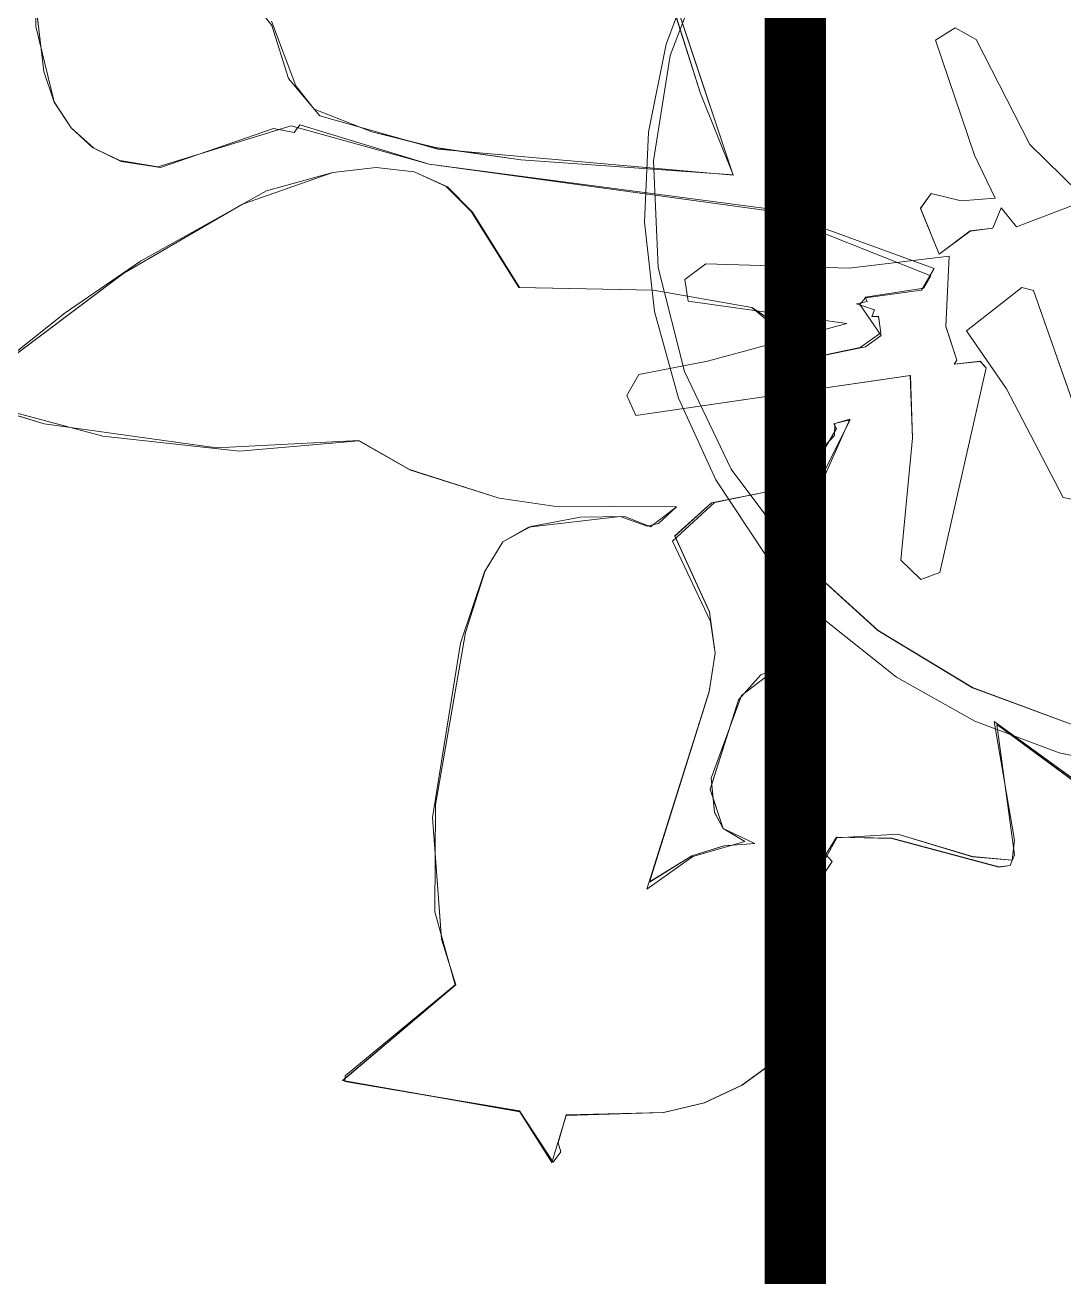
# Model space of a CAD drawing. Header units: millimetres. Extents: x -81374 to 485233, y -39075 to 157313.
# Drawn here: x 41677 to 42525, y -532 to 490 of the extents above; entities that cross this region are included whole.
import ezdxf
from ezdxf.enums import TextEntityAlignment as Align

# ---------------------------------------------------------------- set-up
doc = ezdxf.new("R2010")
doc.units = ezdxf.units.MM
doc.linetypes.add('CENTER', pattern=[2, 1.25, -0.25, 0.25, -0.25])
doc.linetypes.add('HIDDEN', pattern=[0.375, 0.25, -0.125])
doc.layers.add('CEN', color=252, linetype='CENTER')
doc.layers.add('CET color Black or White', color=7, linetype='Continuous')
doc.layers.add('G-IMPT', color=8, linetype='Continuous', lineweight=5)
doc.styles.get("Standard").update_dxf_attribs({"font": 'arial.ttf'})

# ---------------------------------------------------------------- blocks, each defined once
blk = doc.blocks.new('ng')
at = {"layer": 'CEN', "color": 9, "linetype": 'HIDDEN', "lineweight": 0, "ltscale": 1500, "true_color": 0xc7c8ca}
blk.add_line((44104.9, 40380), (44104.9, 34965.8), dxfattribs=at)
blk = doc.blocks.new('floor plan 1')
at = {"layer": 'G-IMPT', "color": 8, "ltscale": 500}
for p, q in [((16063.5, -38637.2), (16051.7, -38675.7)), ((16062.4, -38637.6), (16056.2, -38645.9)), ((16089.8, -38679.3), (16062.4, -38637.6)), ((16089.6, -38678.7), (16063.5, -38637.2)), ((16056.2, -38645.9), (16058.2, -38653.4)), ((16058.2, -38653.4), (16051.8, -38676)), ((15972, -38678.1), (15938.9, -38686.1)), ((15972.2, -38678), (15939.1, -38686.1)), ((16051.7, -38675.7), (15972, -38678.1)), ((16051.8, -38676), (15972.2, -38678)), ((16234.2, -38704.1), (16089.6, -38678.7)), ((15938.9, -38686.1), (15908.1, -38700.5)), ((15939.1, -38686.1), (15908.2, -38700.4)), ((16232.5, -38703.3), (16089.8, -38679.3)), ((15908.1, -38700.5), (15881.1, -38719.9)), ((15908.2, -38700.4), (15881.3, -38719.9)), ((16141.8, -38782.3), (16234.2, -38704.1)), ((16142.4, -38782.2), (16232.2, -38707.9)), ((16232.2, -38707.9), (16232.5, -38703.3)), ((15881.1, -38719.9), (15859.9, -38743.1)), ((15881.3, -38719.9), (15860.8, -38742.5)), ((15859.9, -38743.1), (15846.1, -38768.1)), ((15860.8, -38742.5), (15846.7, -38767.8)), ((15846.1, -38768.1), (15840.6, -38793)), ((15846.7, -38767.8), (15841.1, -38793.3)), ((16153.5, -38819.7), (16141.8, -38782.3)), ((16158.9, -38842), (16142.4, -38782.2)), ((15840.6, -38793), (15840, -38874.7)), ((15841.1, -38793.3), (15841, -38883.5)), ((16160.8, -38918.9), (16153.5, -38819.7)), ((16158.3, -38929.2), (16158.9, -38842)), ((15935, -39021.5), (15986, -38860.4)), ((15986, -38860.4), (15948.3, -38887)), ((15935, -39021.5), (15983.8, -38866.2)), ((15983.8, -38866.2), (15949.2, -38887.6)), ((15689.2, -38879.6), (15685.7, -38888.3)), ((15698.4, -38878.4), (15689.2, -38879.6)), ((15785.8, -38901.8), (15698.4, -38878.4)), ((15840, -38874.7), (15834.6, -38883)), ((15834.6, -38883), (15839.8, -38888.8)), ((15685.7, -38888.3), (15700.1, -38994.9)), ((15687.6, -38884.1), (15685.8, -38900.5)), ((15720.1, -38886.9), (15687.6, -38884.1)), ((15781, -38905.2), (15720.1, -38886.9)), ((15841, -38883.5), (15830.7, -38902.4)), ((15839.8, -38888.8), (15831, -38902.8)), ((15948.3, -38887), (15905.9, -38899.2)), ((15949.2, -38887.6), (15922.9, -38895.8)), ((15685.8, -38900.5), (15702.2, -38997.3)), ((15830.7, -38902.4), (15781, -38905.2)), ((15831, -38902.8), (15785.8, -38901.8)), ((15922.9, -38895.8), (15897.6, -38897.7)), ((15897.6, -38897.7), (15923.5, -38909.8)), ((15897.6, -38897.7), (15897.6, -38897.7)), ((15905.9, -38899.2), (15923.5, -38909.8)), ((15702.2, -38997.3), (15579.8, -38908)), ((15923.5, -38909.8), (15930.7, -38923)), ((15923.5, -38909.8), (15934.2, -38941.8)), ((15923.5, -38909.8), (15923.5, -38909.8)), ((15700.1, -38994.9), (15603.7, -38923.7)), ((15930.7, -38923), (15933.3, -38951)), ((16138, -39061.2), (16160.8, -38918.9)), ((16134, -39070), (16158.3, -38929.2)), ((15934.2, -38941.8), (15911.1, -39014.8)), ((15933.3, -38951), (15908.6, -39018.5)), ((15649.4, -38971.7), (15577.5, -38957)), ((15718.1, -38997.4), (15649.4, -38971.7)), ((15720, -39024.8), (15635.1, -38993.3)), ((15782, -39033.5), (15718.1, -38997.4)), ((15911.1, -39014.8), (15892.9, -39035.2)), ((15797.2, -39071.6), (15720, -39024.8)), ((15908.6, -39018.5), (15879.7, -39040.4)), ((15930.2, -39053), (15935, -39021.5)), ((15930.2, -39053), (15935, -39021.5)), ((15839.4, -39079.2), (15782, -39033.5)), ((15879.7, -39040.4), (15863.6, -39034.6)), ((15863.6, -39034.6), (15868.6, -39083.1)), ((15892.9, -39035.2), (15871.7, -39043.8)), ((15871.7, -39043.8), (15862.6, -39037.3)), ((15862.6, -39037.3), (15868.4, -39085.2)), ((15933.9, -39078.8), (15930.2, -39053)), ((15934.8, -39086.6), (15930.2, -39053)), ((16118.4, -39119.3), (16138, -39061.2)), ((15863.7, -39131.8), (15797.2, -39071.6)), ((16117.9, -39120.1), (16134, -39070)), ((15889, -39133.3), (15839.4, -39079.2)), ((15868.4, -39085.2), (15856.4, -39162.3)), ((15868.6, -39083.1), (15863.9, -39131)), ((15965, -39144.4), (15933.9, -39078.8)), ((15963, -39148.6), (15934.8, -39086.6)), ((15762.3, -39113.2), (15746.8, -39118.9)), ((15778.4, -39128.9), (15762.3, -39113.2)), ((15746.8, -39118.9), (15708.9, -39285.9)), ((15746.8, -39118.9), (15746.8, -39118.9)), ((16103.4, -39143.9), (16118.4, -39119.3)), ((16103.4, -39143.9), (16117.9, -39120.1)), ((15769.1, -39228.6), (15778.4, -39128.9)), ((15863.9, -39131), (15840.7, -39202.3)), ((15917, -39203.2), (15863.7, -39131.8)), ((15929.5, -39194.5), (15889, -39133.3)), ((15930.6, -39176), (15965, -39144.4)), ((15933, -39175.8), (15963, -39148.6)), ((16080.7, -39156.5), (16103.4, -39143.9)), ((16082.6, -39155.9), (16103.4, -39143.9)), ((15961.7, -39172.6), (15983, -39156.2)), ((15961.7, -39172.6), (15976.4, -39158.8)), ((15976.4, -39158.8), (15985.6, -39156.7)), ((15983, -39156.2), (16003.7, -39164.5)), ((15985.6, -39156.7), (16007.6, -39164.7)), ((16007.6, -39164.7), (16082.6, -39155.9)), ((16040, -39163.9), (16080.7, -39156.5)), ((15856.4, -39162.3), (15820.2, -39243.9)), ((16003.7, -39164.5), (16040, -39163.9)), ((15646, -39180.1), (15623.9, -39175.6)), ((15888, -39184.6), (15933, -39175.8)), ((15888, -39184.6), (15930.6, -39176)), ((16061.9, -39172.9), (15961.7, -39172.6)), ((16061.9, -39172.9), (15961.7, -39172.6)), ((16106.4, -39179.6), (16061.9, -39172.9)), ((16106.4, -39179.6), (16061.9, -39172.9)), ((16178.7, -39202.4), (16106.4, -39179.6)), ((16179.5, -39203), (16106.4, -39179.6)), ((15614, -39188.9), (15670.3, -39349.1)), ((15692.2, -39268.9), (15646, -39180.1)), ((15843.2, -39215.4), (15888, -39184.6)), ((15865.1, -39196.2), (15888, -39184.6)), ((15832.6, -39230.8), (15865.1, -39196.2)), ((15959.9, -39261.3), (15929.5, -39194.5)), ((15840.7, -39202.3), (15820, -39243.5)), ((15955.2, -39282.9), (15917, -39203.2)), ((16220.9, -39226.3), (16178.7, -39202.4)), ((16221, -39226.6), (16179.5, -39203)), ((15831, -39236.4), (15843.2, -39215.4)), ((16318.4, -39218), (16220.9, -39226.3)), ((16337.3, -39220.5), (16221, -39226.6)), ((16430, -39230.1), (16318.4, -39218)), ((16477.9, -39240.2), (16337.3, -39220.5)), ((15770.8, -39279.6), (15769.1, -39228.6)), ((15832.4, -39240.5), (15832.6, -39230.8)), ((16548.1, -39261.7), (16430, -39230.1)), ((15820, -39243.5), (15832.4, -39240.5)), ((15820.2, -39243.9), (15833.2, -39240.1)), ((15833.2, -39240.1), (15831, -39236.4)), ((16547.7, -39261.6), (16477.9, -39240.2)), ((15994.8, -39247), (15770.8, -39279.6)), ((16002.1, -39263.3), (15994.8, -39247)), ((15979.5, -39332), (15959.9, -39261.3)), ((15724.8, -39316), (15692.2, -39268.9)), ((15992.3, -39280.4), (16002.1, -39263.3)), ((16412.7, -39363.1), (16548.1, -39261.7)), ((16460.8, -39330.7), (16547.7, -39261.6)), ((15936.3, -39291.3), (15992.3, -39280.4)), ((15708.9, -39285.9), (15713.8, -39291.2)), ((15713.8, -39291.2), (15735.1, -39288.9)), ((15735.1, -39288.9), (15732.8, -39292.2)), ((15822.5, -39322), (15936.3, -39291.3)), ((15976.6, -39367.9), (15955.2, -39282.9)), ((15732.8, -39292.2), (15741.8, -39319.8)), ((15807.5, -39303.1), (15850.8, -39294.1)), ((15811.6, -39302.4), (15851.9, -39294)), ((15850.8, -39294.1), (15900.2, -39335.3)), ((15851.9, -39294), (15879.6, -39321.7)), ((15794.7, -39312.3), (15807.5, -39303.1)), ((15812, -39337.6), (15794.7, -39312.3)), ((15794.8, -39314.4), (15811.6, -39302.4)), ((15679.7, -39351.5), (15724.8, -39316)), ((15741.8, -39319.8), (15739.2, -39377)), ((15796.7, -39327.9), (15794.8, -39314.4)), ((15952.1, -39340.3), (15822.5, -39322)), ((15879.6, -39321.7), (15900.2, -39335.3)), ((15802.1, -39327.8), (15796.7, -39327.9)), ((15800.1, -39333.2), (15802.1, -39327.8)), ((15987.8, -39404.9), (15979.5, -39332)), ((16399.1, -39372.9), (16460.8, -39330.7)), ((15761.6, -39349.3), (15807.3, -39343.1)), ((15814.8, -39338.3), (15800.1, -39333.2)), ((15805.9, -39340.2), (15814.8, -39338.3)), ((15807.7, -39343.6), (15805.9, -39340.2)), ((15807.3, -39343.1), (15812, -39337.6)), ((15900.2, -39335.3), (15980.7, -39349.3)), ((15900.2, -39335.3), (15980.7, -39349.3)), ((15954.9, -39357.9), (15952.1, -39340.3)), ((15670.3, -39349.1), (15679.7, -39351.5)), ((15751.4, -39367.1), (15761.6, -39349.3)), ((15753.9, -39361.1), (15759.7, -39350.9)), ((15759.7, -39350.9), (15807.7, -39343.6)), ((15980.7, -39349.3), (16090.4, -39351.4)), ((15980.7, -39349.3), (16089.9, -39351.4)), ((16089.9, -39351.4), (16128.1, -39413)), ((16090.4, -39351.4), (16129.4, -39413.6)), ((15888.3, -39414.3), (15753.9, -39361.1)), ((15937.7, -39370.7), (15954.9, -39357.9)), ((16316, -39419.6), (16412.7, -39363.1)), ((15739.2, -39377), (15820.6, -39367.2)), ((15884.4, -39415.4), (15751.4, -39367.1)), ((15820.6, -39367.2), (15937.7, -39370.7)), ((15980.5, -39455), (15976.6, -39367.9)), ((16296.4, -39430.4), (16399.1, -39372.9)), ((15747.2, -39378.8), (15721.8, -39397.6)), ((15762.6, -39416.1), (15747.2, -39378.8)), ((15684, -39400.9), (15632.8, -39420.7)), ((15696.7, -39416.5), (15684, -39400.9)), ((15703.4, -39399.8), (15696.7, -39416.5)), ((15721.8, -39397.6), (15703.4, -39399.8)), ((16163.6, -39452.2), (15888.3, -39414.3)), ((15984.6, -39478.2), (15987.8, -39404.9)), ((16128.1, -39413), (16148.6, -39433.8)), ((16129.4, -39413.6), (16149.6, -39434)), ((15701.6, -39424.4), (15729.3, -39422.3)), ((15718.4, -39459.4), (15701.6, -39424.4)), ((15729.3, -39422.3), (15753.7, -39428.2)), ((15753.7, -39428.2), (15762.6, -39416.1)), ((16163.6, -39452.2), (15884.4, -39415.4)), ((16242.3, -39445.5), (16316, -39419.6)), ((15633.5, -39429.3), (15673.1, -39468.3)), ((16148.6, -39433.8), (16175.7, -39445.8)), ((16149.6, -39434), (16175.7, -39445.8)), ((16242.3, -39445.5), (16296.4, -39430.4)), ((15990.8, -39669.1), (15915.4, -39443.2)), ((15915.4, -39443.2), (16156.5, -39464.4)), ((15942.1, -39509.9), (15915.5, -39443.5)), ((15915.5, -39443.5), (16088.7, -39455.7)), ((15966.7, -39540.8), (15980.5, -39455)), ((16269.2, -39484.2), (16163.6, -39452.2)), ((16276.1, -39483.4), (16163.6, -39452.2)), ((16175.7, -39445.8), (16206.9, -39449.4)), ((16175.7, -39445.8), (16206.9, -39449.4)), ((16206.9, -39449.4), (16242.3, -39445.5)), ((16206.9, -39449.4), (16242.3, -39445.5)), ((16385, -39449.9), (16276.1, -39483.4)), ((16383, -39449.4), (16290.6, -39481.2)), ((16415.1, -39454.4), (16383, -39449.4)), ((16416, -39455), (16385, -39449.9)), ((16437.3, -39465.2), (16415.1, -39454.4)), ((16438.3, -39465.8), (16416, -39455)), ((15750.1, -39553.3), (15718.4, -39459.4)), ((16088.7, -39455.7), (16158.4, -39465.6)), ((16156.5, -39464.4), (16252.7, -39491.5)), ((16158.4, -39465.6), (16210.4, -39478.5)), ((16455.8, -39481.7), (16437.3, -39465.2)), ((16455.9, -39481.9), (16438.3, -39465.8)), ((15673.1, -39468.3), (15717.1, -39554)), ((15970, -39550.1), (15984.6, -39478.2)), ((16210.4, -39478.5), (16257.5, -39497)), ((16273.8, -39478.1), (16269.2, -39484.2)), ((16290.6, -39481.2), (16273.8, -39478.1)), ((16469.6, -39502.8), (16455.8, -39481.7)), ((16469.7, -39503), (16455.9, -39481.9)), ((16252.7, -39491.5), (16278.4, -39522)), ((16257.5, -39497), (16272.4, -39516.2)), ((16478.1, -39527.7), (16469.6, -39502.8)), ((16484.6, -39564.5), (16469.7, -39503)), ((16009.9, -39724.4), (15942.1, -39509.9)), ((16272.4, -39516.2), (16292.4, -39568.9)), ((16278.4, -39522), (16292.1, -39565.3)), ((16487, -39603.5), (16478.1, -39527.7)), ((15935.7, -39621.9), (15966.7, -39540.8)), ((15717.1, -39554), (15734.1, -39563.4)), ((15734.1, -39563.4), (15750.1, -39553.3)), ((15944.3, -39618.9), (15970, -39550.1)), ((16292.1, -39565.3), (16315.7, -39595.7)), ((16487.3, -39748.6), (16484.6, -39564.5))]:
    blk.add_line(p, q, dxfattribs=at)
at = {"layer": 'CEN', "linetype": 'Continuous'}
blk.add_blockref('ng', (-28240.4, -78519.6), dxfattribs=at)
at = {"layer": 'G-IMPT', "color": 8, "ltscale": 500}
for rotation, p in [(359.9992, (39680.6, -4989.6, 0)), (359.9992, (35886.7, -10139.3, 0)), (270.0008, (28873.3, -20643.5, 0)), (359.9992, (11975.3, -26935.4, 0)), (359.9992, (15267.6, -26935.4, 0)), (359.9992, (26686.3, -26987.7, 0)), (270.0008, (15861.1, -28615, 0)), (89.9992, (23697.8, -33300.6, 0)), (89.9992, (23597.9, -35337.7, 0)), (89.9992, (23597.9, -37388.3, 0)), (359.9992, (13750.4, -37781.5, 0)), (89.9992, (23697.8, -40746.8, 0)), (89.9992, (23597.8, -44302.5, 0)), (89.9992, (23597.8, -46399.1, 0)), (89.9992, (23697.8, -48339.8, 0)), (89.9992, (23697.8, -54280, 0)), (359.9992, (27418.1, -55702.4, 0)), (89.9992, (9671.9, -65856.5, 0)), (359.9992, (4684.1, -67403.4, 0)), (359.9992, (8737.2, -67403.4, 0))]:
    blk.add_attdef('PARTITIONTYPE', text='', height=200, rotation=rotation, dxfattribs=at).set_placement(p, align=Align.MIDDLE_CENTER)

msp = doc.modelspace()

# ---------------------------------------------------------------- linework, layer by layer
at = {"layer": 'CEN', "color": 11, "linetype": 'HIDDEN', "lineweight": 0, "ltscale": 1500, "const_width": 50}
msp.add_lwpolyline([(42306.2, -935.7), (42306.2, 4478.5)], dxfattribs=at)
at = {"layer": 'CET color Black or White', "color": 8, "linetype": 'Continuous', "lineweight": 18}
for points in [[(41683.5, 673.3), (41686.2, 489.1), (41701.1, 427.7), (41714.9, 406.5), (41732.5, 390.5), (41754.8, 379.7), (41785.8, 374.6), (41894.7, 408), (42007.2, 376.8), (42286.4, 340), (42419.4, 291.7), (42409.2, 273.9), (42363.5, 267.7), (42358.8, 262.2), (42376.1, 236.9), (42363.3, 227.7), (42320, 218.7), (42270.6, 259.9), (42190.1, 273.9), (42080.9, 276), (42042.7, 337.7), (42022.2, 358.4), (41995.1, 370.4), (41963.9, 374.1), (41928.5, 370.1), (41874.4, 355), (41771.7, 297.6), (41710, 255.4), (41623.1, 186.2), (41692.9, 164.9), (41833.5, 145.1), (41949.8, 151.2), (41991.3, 127.6), (42064.4, 104.2), (42108.9, 97.5), (42209.1, 97.2), (42187.8, 80.8), (42167.1, 89.2), (42130.8, 88.5), (42090.1, 81.1), (42067.4, 68.5), (42052.9, 44.7), (42036.8, -5.4), (42012.5, -146.2), (42011.9, -233.4), (42028.4, -293.1), (41938.6, -367.5), (41938.3, -372.1), (42081, -396), (42108.4, -437.8), (42114.6, -429.5), (42112.6, -422), (42119, -399.3), (42198.6, -397.3), (42231.7, -389.3), (42262.6, -374.9), (42289.5, -355.5), (42310, -332.8), (42324.1, -307.6), (42329.7, -282.1), (42329.8, -191.8), (42340.1, -173), (42389.8, -170.1), (42450.7, -188.4), (42483.2, -191.3), (42485.1, -174.9), (42468.6, -78.1), (42591.1, -167.4)], [(42160.9, 649), (42228.7, 434.5), (42255.3, 368.1), (42082.1, 380.3), (42012.4, 390.3), (41960.4, 403.2), (41913.3, 421.6), (41898.4, 440.8), (41878.4, 493.5)], [(42180, 593.7), (42255.4, 367.9), (42014.3, 389.1), (41918.1, 416.1), (41892.4, 446.6), (41878.7, 490), (41855.1, 520.3)], [(42235.1, 546.6), (42204.1, 465.4), (42190.4, 379.6), (42194.2, 292.5), (42215.6, 207.5), (42253.8, 127.8), (42307.1, 56.5), (42373.7, -3.8), (42450.8, -50.5), (42535.7, -82.1), (42624.9, -97.2), (42715.1, -95.3), (42802.9, -76.4), (42884.8, -41.3), (42957.6, 8.7), (43018.7, 71.6), (43065.6, 145.1), (43096.5, 226.3), (43096.5, 226.3), (43110.3, 312.1), (43106.4, 399.1), (43085, 484.2), (43046.9, 563.9)], [(42226.5, 543.5), (42200.8, 474.8), (42186.2, 402.8), (42183, 329.5), (42191.3, 256.6), (42210.9, 185.9), (42241.3, 119.1), (42281.8, 57.9), (42331.4, 3.8), (42388.8, -41.9), (42452.7, -78), (42521.4, -103.7), (42593.3, -118.3)], [(41683.8, 528.1), (41692.7, 452.4), (41701.2, 427.5), (41715, 406.4), (41733.5, 389.8), (41755.7, 379), (41787.8, 374), (41880.2, 405.8), (41897, 402.7), (41901.6, 408.8), (42007.2, 376.8), (42282.5, 338.9), (42416.9, 285.7), (42411.1, 275.5), (42363.1, 268.2), (42364.9, 264.8), (42356, 262.9), (42370.7, 257.8), (42368.7, 252.4), (42374.1, 252.6), (42376, 239.1), (42359.2, 227), (42318.9, 218.6), (42291.2, 246.3), (42270.6, 259.9), (42190.1, 273.9), (42080.4, 276), (42041.4, 338.3), (42021.2, 358.6), (41995.1, 370.4), (41963.9, 374.1), (41928.5, 370.1), (41854.8, 344.2), (41758.1, 287.7), (41622.7, 186.3), (41740.8, 154.7), (41852.4, 142.6), (41949.9, 150.9), (41992.1, 127.1), (42064.4, 104.2), (42108.9, 97.5), (42209.1, 97.2), (42194.4, 83.4), (42185.2, 81.3), (42163.2, 89.3), (42088.2, 80.5), (42067.4, 68.5), (42052.4, 43.9), (42032.8, -14.2), (42010, -156.5), (42017.3, -255.6), (42029, -293), (41936.7, -371.3), (42081.2, -396.6), (42107.3, -438.2), (42119.1, -399.7), (42198.8, -397.2), (42232, -389.3), (42262.8, -374.9), (42289.7, -355.4), (42310.9, -332.3), (42324.7, -307.3), (42330.2, -282.3), (42330.8, -200.7), (42336.2, -192.4), (42331, -186.6), (42339.8, -172.6), (42385, -173.5), (42472.4, -196.9), (42481.6, -195.7), (42485.1, -187.1), (42470.7, -80.5), (42567.1, -151.6)]]:
    msp.add_lwpolyline(points, dxfattribs=at)
for points in [[(42538, 345.3), (42537.3, 353.9), (42497.7, 392.9), (42453.7, 478.6), (42436.7, 488), (42420.7, 477.9), (42452.4, 384.1), (42469.2, 349), (42441.5, 346.9), (42417.1, 352.9), (42408.2, 340.8), (42423.6, 303.4), (42449, 322.3), (42467.4, 324.4), (42474.1, 341.1), (42486.8, 325.6), (42538, 345.3)], [(42424, 43.6), (42461.9, 210.6), (42457, 215.9), (42435.7, 213.6), (42438, 216.8), (42429, 244.5), (42431.6, 301.7), (42350.2, 291.8), (42233.1, 295.4), (42215.9, 282.5), (42218.7, 264.9), (42348.3, 246.7), (42234.5, 215.9), (42178.5, 205), (42168.7, 187.9), (42176, 171.6), (42400.1, 204.2), (42401.7, 153.2), (42392.4, 53.5), (42408.5, 37.8), (42424, 43.6)], [(42556.9, 113.5), (42500.6, 273.7), (42491.1, 276.1), (42446, 240.6), (42478.6, 193.5), (42524.8, 104.7), (42546.9, 100.2), (42556.9, 113.5)], [(42247.3, -165.6), (42236.6, -133.5), (42259.7, -60.6), (42277.9, -40.1), (42299.1, -31.6), (42308.2, -38.1), (42302.5, 9.8), (42314.4, 86.9), (42350.6, 168.5), (42337.6, 164.7), (42339.8, 161), (42327.6, 140), (42282.8, 109.2), (42237.8, 100.4), (42207.8, 73.3), (42236, 11.3), (42240.6, -22.4), (42235.8, -53.8), (42184.8, -214.9), (42222.5, -188.4), (42264.9, -176.2), (42247.3, -165.6)], [(42273.2, -177.7), (42247.3, -165.6), (42240.1, -152.3), (42237.5, -124.4), (42262.2, -56.9), (42291.1, -34.9), (42307.2, -40.7), (42302.2, 7.7), (42306.9, 55.6), (42330.2, 126.9), (42350.8, 168.1), (42338.4, 165.1), (42338.2, 155.4), (42305.7, 120.8), (42282.8, 109.2), (42240.2, 100.6), (42205.8, 69), (42236.9, 3.4), (42240.6, -22.4), (42235.8, -53.8), (42187, -209.1), (42221.6, -187.8), (42248, -179.6), (42273.2, -177.7)]]:
    msp.add_lwpolyline(points, close=True, dxfattribs=at)

# ---------------------------------------------------------------- block references
at = {"linetype": 'Continuous', "rotation": 180}
msp.add_blockref('floor plan 1', (58170.8, -39075.4), dxfattribs=at)

doc.saveas('drawing.dxf')
